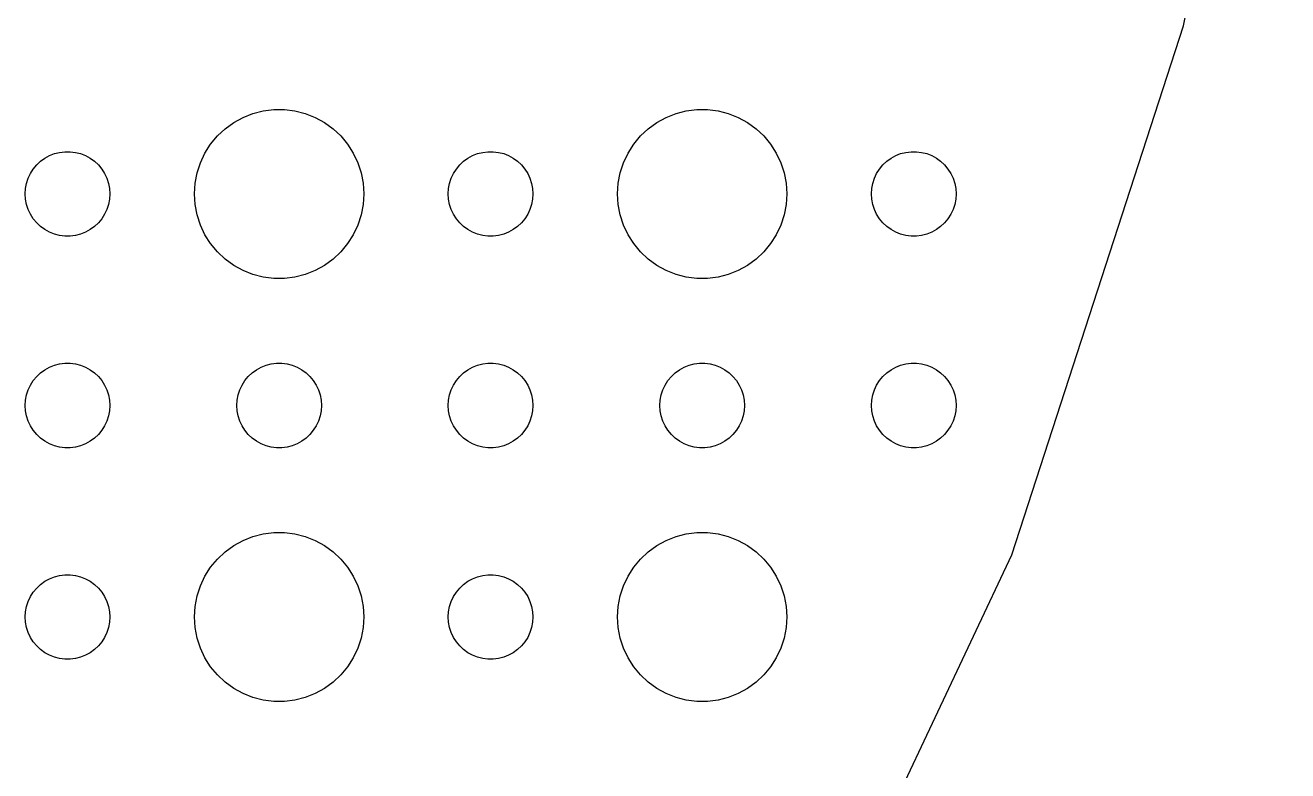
# Model space of a CAD drawing. Header units: metres. Extents: x -157 to 157, y -157 to 157.
# Drawn here: x 111 to 155.76, y -65.45 to -39.02 of the extents above; entities that cross this region are included whole.
import ezdxf

# ---------------------------------------------------------------- set-up
doc = ezdxf.new("R2010")
doc.units = ezdxf.units.M

msp = doc.modelspace()

# ---------------------------------------------------------------- linework, layer by layer
for p, q in [((152.068, -39.0443), (155.762, -19.6773)), ((145.975, -57.7955), (152.068, -39.0443)), ((119.073, -42.1468), (119.438, -42.0531)), ((119.438, -42.0531), (119.812, -42.0059)), ((119.812, -42.0059), (120.188, -42.0059)), ((120.188, -42.0059), (120.562, -42.0531)), ((120.562, -42.0531), (120.927, -42.1468)), ((134.073, -42.1468), (134.438, -42.0531)), ((134.438, -42.0531), (134.812, -42.0059)), ((134.812, -42.0059), (135.188, -42.0059)), ((135.188, -42.0059), (135.562, -42.0531)), ((135.562, -42.0531), (135.927, -42.1468)), ((118.088, -42.6885), (118.393, -42.467)), ((118.393, -42.467), (118.723, -42.2855)), ((118.723, -42.2855), (119.073, -42.1468)), ((120.927, -42.1468), (121.277, -42.2855)), ((121.277, -42.2855), (121.607, -42.467)), ((121.607, -42.467), (121.912, -42.6885)), ((133.088, -42.6885), (133.393, -42.467)), ((133.393, -42.467), (133.723, -42.2855)), ((133.723, -42.2855), (134.073, -42.1468)), ((135.927, -42.1468), (136.277, -42.2855)), ((136.277, -42.2855), (136.607, -42.467)), ((136.607, -42.467), (136.912, -42.6885)), ((117.573, -43.2366), (117.813, -42.9464)), ((117.813, -42.9464), (118.088, -42.6885)), ((121.912, -42.6885), (122.187, -42.9464)), ((122.187, -42.9464), (122.427, -43.2366)), ((132.573, -43.2366), (132.813, -42.9464)), ((132.813, -42.9464), (133.088, -42.6885)), ((136.912, -42.6885), (137.187, -42.9464)), ((137.187, -42.9464), (137.427, -43.2366)), ((117.371, -43.5547), (117.573, -43.2366)), ((122.427, -43.2366), (122.629, -43.5547)), ((132.371, -43.5547), (132.573, -43.2366)), ((137.427, -43.2366), (137.629, -43.5547)), ((111.407, -43.9732), (111.544, -43.8442)), ((111.544, -43.8442), (111.696, -43.7335)), ((111.696, -43.7335), (111.861, -43.6428)), ((111.861, -43.6428), (112.036, -43.5734)), ((112.036, -43.5734), (112.219, -43.5266)), ((112.219, -43.5266), (112.406, -43.503)), ((112.406, -43.503), (112.594, -43.503)), ((112.594, -43.503), (112.781, -43.5266)), ((112.781, -43.5266), (112.964, -43.5734)), ((112.964, -43.5734), (113.139, -43.6428)), ((113.139, -43.6428), (113.304, -43.7335)), ((113.304, -43.7335), (113.456, -43.8442)), ((113.456, -43.8442), (113.593, -43.9732)), ((117.211, -43.8956), (117.371, -43.5547)), ((122.629, -43.5547), (122.789, -43.8956)), ((126.407, -43.9732), (126.544, -43.8442)), ((126.544, -43.8442), (126.696, -43.7335)), ((126.696, -43.7335), (126.861, -43.6428)), ((126.861, -43.6428), (127.036, -43.5734)), ((127.036, -43.5734), (127.219, -43.5266)), ((127.219, -43.5266), (127.406, -43.503)), ((127.406, -43.503), (127.594, -43.503)), ((127.594, -43.503), (127.781, -43.5266)), ((127.781, -43.5266), (127.964, -43.5734)), ((127.964, -43.5734), (128.139, -43.6428)), ((128.139, -43.6428), (128.304, -43.7335)), ((128.304, -43.7335), (128.456, -43.8442)), ((128.456, -43.8442), (128.593, -43.9732)), ((132.211, -43.8956), (132.371, -43.5547)), ((137.629, -43.5547), (137.789, -43.8956)), ((141.407, -43.9732), (141.544, -43.8442)), ((141.544, -43.8442), (141.696, -43.7335)), ((141.696, -43.7335), (141.861, -43.6428)), ((141.861, -43.6428), (142.036, -43.5734)), ((142.036, -43.5734), (142.219, -43.5266)), ((142.219, -43.5266), (142.406, -43.503)), ((142.406, -43.503), (142.594, -43.503)), ((142.594, -43.503), (142.781, -43.5266)), ((142.781, -43.5266), (142.964, -43.5734)), ((142.964, -43.5734), (143.139, -43.6428)), ((143.139, -43.6428), (143.304, -43.7335)), ((143.304, -43.7335), (143.456, -43.8442)), ((143.456, -43.8442), (143.593, -43.9732)), ((111.105, -44.4478), (111.186, -44.2774)), ((111.186, -44.2774), (111.286, -44.1183)), ((111.286, -44.1183), (111.407, -43.9732)), ((113.593, -43.9732), (113.714, -44.1183)), ((113.714, -44.1183), (113.814, -44.2774)), ((113.814, -44.2774), (113.895, -44.4478)), ((117.024, -44.624), (117.094, -44.2539)), ((117.094, -44.2539), (117.211, -43.8956)), ((122.789, -43.8956), (122.906, -44.2539)), ((122.906, -44.2539), (122.976, -44.624)), ((126.105, -44.4478), (126.186, -44.2774)), ((126.186, -44.2774), (126.286, -44.1183)), ((126.286, -44.1183), (126.407, -43.9732)), ((128.593, -43.9732), (128.714, -44.1183)), ((128.714, -44.1183), (128.814, -44.2774)), ((128.814, -44.2774), (128.895, -44.4478)), ((132.024, -44.624), (132.094, -44.2539)), ((132.094, -44.2539), (132.211, -43.8956)), ((137.789, -43.8956), (137.906, -44.2539)), ((137.906, -44.2539), (137.976, -44.624)), ((141.105, -44.4478), (141.186, -44.2774)), ((141.186, -44.2774), (141.286, -44.1183)), ((141.286, -44.1183), (141.407, -43.9732)), ((143.593, -43.9732), (143.714, -44.1183)), ((143.714, -44.1183), (143.814, -44.2774)), ((143.814, -44.2774), (143.895, -44.4478)), ((111.012, -44.812), (111.047, -44.627)), ((111.047, -44.627), (111.105, -44.4478)), ((113.895, -44.4478), (113.953, -44.627)), ((113.953, -44.627), (113.988, -44.812)), ((117, -45), (117.024, -44.624)), ((122.976, -44.624), (123, -45)), ((126.012, -44.812), (126.047, -44.627)), ((126.047, -44.627), (126.105, -44.4478)), ((128.895, -44.4478), (128.953, -44.627)), ((128.953, -44.627), (128.988, -44.812)), ((132, -45), (132.024, -44.624)), ((137.976, -44.624), (138, -45)), ((141.012, -44.812), (141.047, -44.627)), ((141.047, -44.627), (141.105, -44.4478)), ((143.895, -44.4478), (143.953, -44.627)), ((143.953, -44.627), (143.988, -44.812)), ((111, -45), (111.012, -44.812)), ((111.012, -45.188), (111, -45)), ((111.047, -45.373), (111.012, -45.188)), ((113.988, -45.188), (113.953, -45.373)), ((113.988, -44.812), (114, -45)), ((114, -45), (113.988, -45.188)), ((117.024, -45.376), (117, -45)), ((123, -45), (122.976, -45.376)), ((126, -45), (126.012, -44.812)), ((126.012, -45.188), (126, -45)), ((126.047, -45.373), (126.012, -45.188)), ((128.988, -45.188), (128.953, -45.373)), ((128.988, -44.812), (129, -45)), ((129, -45), (128.988, -45.188)), ((132.024, -45.376), (132, -45)), ((138, -45), (137.976, -45.376)), ((141, -45), (141.012, -44.812)), ((141.012, -45.188), (141, -45)), ((141.047, -45.373), (141.012, -45.188)), ((143.988, -45.188), (143.953, -45.373)), ((143.988, -44.812), (144, -45)), ((144, -45), (143.988, -45.188)), ((111.105, -45.5522), (111.047, -45.373)), ((111.186, -45.7226), (111.105, -45.5522)), ((113.895, -45.5522), (113.814, -45.7226)), ((113.953, -45.373), (113.895, -45.5522)), ((117.094, -45.7461), (117.024, -45.376)), ((122.976, -45.376), (122.906, -45.7461)), ((126.105, -45.5522), (126.047, -45.373)), ((126.186, -45.7226), (126.105, -45.5522)), ((128.895, -45.5522), (128.814, -45.7226)), ((128.953, -45.373), (128.895, -45.5522)), ((132.094, -45.7461), (132.024, -45.376)), ((137.976, -45.376), (137.906, -45.7461)), ((141.105, -45.5522), (141.047, -45.373)), ((141.186, -45.7226), (141.105, -45.5522)), ((143.895, -45.5522), (143.814, -45.7226)), ((143.953, -45.373), (143.895, -45.5522)), ((111.286, -45.8817), (111.186, -45.7226)), ((111.407, -46.0268), (111.286, -45.8817)), ((111.544, -46.1558), (111.407, -46.0268)), ((113.593, -46.0268), (113.456, -46.1558)), ((113.714, -45.8817), (113.593, -46.0268)), ((113.814, -45.7226), (113.714, -45.8817)), ((117.211, -46.1044), (117.094, -45.7461)), ((117.371, -46.4453), (117.211, -46.1044)), ((122.789, -46.1044), (122.629, -46.4453)), ((122.906, -45.7461), (122.789, -46.1044)), ((126.286, -45.8817), (126.186, -45.7226)), ((126.407, -46.0268), (126.286, -45.8817)), ((126.544, -46.1558), (126.407, -46.0268)), ((128.593, -46.0268), (128.456, -46.1558)), ((128.714, -45.8817), (128.593, -46.0268)), ((128.814, -45.7226), (128.714, -45.8817)), ((132.211, -46.1044), (132.094, -45.7461)), ((132.371, -46.4453), (132.211, -46.1044)), ((137.789, -46.1044), (137.629, -46.4453)), ((137.906, -45.7461), (137.789, -46.1044)), ((141.286, -45.8817), (141.186, -45.7226)), ((141.407, -46.0268), (141.286, -45.8817)), ((141.544, -46.1558), (141.407, -46.0268)), ((143.593, -46.0268), (143.456, -46.1558)), ((143.714, -45.8817), (143.593, -46.0268)), ((143.814, -45.7226), (143.714, -45.8817)), ((111.696, -46.2665), (111.544, -46.1558)), ((111.861, -46.3572), (111.696, -46.2665)), ((112.036, -46.4266), (111.861, -46.3572)), ((112.219, -46.4734), (112.036, -46.4266)), ((112.406, -46.497), (112.219, -46.4734)), ((112.594, -46.497), (112.406, -46.497)), ((112.781, -46.4734), (112.594, -46.497)), ((112.964, -46.4266), (112.781, -46.4734)), ((113.139, -46.3572), (112.964, -46.4266)), ((113.304, -46.2665), (113.139, -46.3572)), ((113.456, -46.1558), (113.304, -46.2665)), ((117.573, -46.7634), (117.371, -46.4453)), ((122.629, -46.4453), (122.427, -46.7634)), ((126.696, -46.2665), (126.544, -46.1558)), ((126.861, -46.3572), (126.696, -46.2665)), ((127.036, -46.4266), (126.861, -46.3572)), ((127.219, -46.4734), (127.036, -46.4266)), ((127.406, -46.497), (127.219, -46.4734)), ((127.594, -46.497), (127.406, -46.497)), ((127.781, -46.4734), (127.594, -46.497)), ((127.964, -46.4266), (127.781, -46.4734)), ((128.139, -46.3572), (127.964, -46.4266)), ((128.304, -46.2665), (128.139, -46.3572)), ((128.456, -46.1558), (128.304, -46.2665)), ((132.573, -46.7634), (132.371, -46.4453)), ((137.629, -46.4453), (137.427, -46.7634)), ((141.696, -46.2665), (141.544, -46.1558)), ((141.861, -46.3572), (141.696, -46.2665)), ((142.036, -46.4266), (141.861, -46.3572)), ((142.219, -46.4734), (142.036, -46.4266)), ((142.406, -46.497), (142.219, -46.4734)), ((142.594, -46.497), (142.406, -46.497)), ((142.781, -46.4734), (142.594, -46.497)), ((142.964, -46.4266), (142.781, -46.4734)), ((143.139, -46.3572), (142.964, -46.4266)), ((143.304, -46.2665), (143.139, -46.3572)), ((143.456, -46.1558), (143.304, -46.2665)), ((117.813, -47.0536), (117.573, -46.7634)), ((122.427, -46.7634), (122.187, -47.0536)), ((132.813, -47.0536), (132.573, -46.7634)), ((137.427, -46.7634), (137.187, -47.0536)), ((118.088, -47.3115), (117.813, -47.0536)), ((118.393, -47.533), (118.088, -47.3115)), ((121.912, -47.3115), (121.607, -47.533)), ((122.187, -47.0536), (121.912, -47.3115)), ((133.088, -47.3115), (132.813, -47.0536)), ((133.393, -47.533), (133.088, -47.3115)), ((136.912, -47.3115), (136.607, -47.533)), ((137.187, -47.0536), (136.912, -47.3115)), ((118.723, -47.7145), (118.393, -47.533)), ((119.073, -47.8532), (118.723, -47.7145)), ((119.438, -47.9469), (119.073, -47.8532)), ((120.927, -47.8532), (120.562, -47.9469)), ((121.277, -47.7145), (120.927, -47.8532)), ((121.607, -47.533), (121.277, -47.7145)), ((133.723, -47.7145), (133.393, -47.533)), ((134.073, -47.8532), (133.723, -47.7145)), ((134.438, -47.9469), (134.073, -47.8532)), ((135.927, -47.8532), (135.562, -47.9469)), ((136.277, -47.7145), (135.927, -47.8532)), ((136.607, -47.533), (136.277, -47.7145)), ((119.812, -47.9941), (119.438, -47.9469)), ((120.188, -47.9941), (119.812, -47.9941)), ((120.562, -47.9469), (120.188, -47.9941)), ((134.812, -47.9941), (134.438, -47.9469)), ((135.188, -47.9941), (134.812, -47.9941)), ((135.562, -47.9469), (135.188, -47.9941)), ((112.036, -51.0734), (112.219, -51.0266)), ((112.219, -51.0266), (112.406, -51.003)), ((112.406, -51.003), (112.594, -51.003)), ((112.594, -51.003), (112.781, -51.0266)), ((112.781, -51.0266), (112.964, -51.0734)), ((119.536, -51.0734), (119.719, -51.0266)), ((119.719, -51.0266), (119.906, -51.003)), ((119.906, -51.003), (120.094, -51.003)), ((120.094, -51.003), (120.281, -51.0266)), ((120.281, -51.0266), (120.464, -51.0734)), ((127.036, -51.0734), (127.219, -51.0266)), ((127.219, -51.0266), (127.406, -51.003)), ((127.406, -51.003), (127.594, -51.003)), ((127.594, -51.003), (127.781, -51.0266)), ((127.781, -51.0266), (127.964, -51.0734)), ((134.536, -51.0734), (134.719, -51.0266)), ((134.719, -51.0266), (134.906, -51.003)), ((134.906, -51.003), (135.094, -51.003)), ((135.094, -51.003), (135.281, -51.0266)), ((135.281, -51.0266), (135.464, -51.0734)), ((142.036, -51.0734), (142.219, -51.0266)), ((142.219, -51.0266), (142.406, -51.003)), ((142.406, -51.003), (142.594, -51.003)), ((142.594, -51.003), (142.781, -51.0266)), ((142.781, -51.0266), (142.964, -51.0734)), ((111.286, -51.6183), (111.407, -51.4732)), ((111.407, -51.4732), (111.544, -51.3442)), ((111.544, -51.3442), (111.696, -51.2335)), ((111.696, -51.2335), (111.861, -51.1428)), ((111.861, -51.1428), (112.036, -51.0734)), ((112.964, -51.0734), (113.139, -51.1428)), ((113.139, -51.1428), (113.304, -51.2335)), ((113.304, -51.2335), (113.456, -51.3442)), ((113.456, -51.3442), (113.593, -51.4732)), ((113.593, -51.4732), (113.714, -51.6183)), ((118.786, -51.6183), (118.907, -51.4732)), ((118.907, -51.4732), (119.044, -51.3442)), ((119.044, -51.3442), (119.196, -51.2335)), ((119.196, -51.2335), (119.361, -51.1428)), ((119.361, -51.1428), (119.536, -51.0734)), ((120.464, -51.0734), (120.639, -51.1428)), ((120.639, -51.1428), (120.804, -51.2335)), ((120.804, -51.2335), (120.956, -51.3442)), ((120.956, -51.3442), (121.093, -51.4732)), ((121.093, -51.4732), (121.214, -51.6183)), ((126.286, -51.6183), (126.407, -51.4732)), ((126.407, -51.4732), (126.544, -51.3442)), ((126.544, -51.3442), (126.696, -51.2335)), ((126.696, -51.2335), (126.861, -51.1428)), ((126.861, -51.1428), (127.036, -51.0734)), ((127.964, -51.0734), (128.139, -51.1428)), ((128.139, -51.1428), (128.304, -51.2335)), ((128.304, -51.2335), (128.456, -51.3442)), ((128.456, -51.3442), (128.593, -51.4732)), ((128.593, -51.4732), (128.714, -51.6183)), ((133.786, -51.6183), (133.907, -51.4732)), ((133.907, -51.4732), (134.044, -51.3442)), ((134.044, -51.3442), (134.196, -51.2335)), ((134.196, -51.2335), (134.361, -51.1428)), ((134.361, -51.1428), (134.536, -51.0734)), ((135.464, -51.0734), (135.639, -51.1428)), ((135.639, -51.1428), (135.804, -51.2335)), ((135.804, -51.2335), (135.956, -51.3442)), ((135.956, -51.3442), (136.093, -51.4732)), ((136.093, -51.4732), (136.214, -51.6183)), ((141.286, -51.6183), (141.407, -51.4732)), ((141.407, -51.4732), (141.544, -51.3442)), ((141.544, -51.3442), (141.696, -51.2335)), ((141.696, -51.2335), (141.861, -51.1428)), ((141.861, -51.1428), (142.036, -51.0734)), ((142.964, -51.0734), (143.139, -51.1428)), ((143.139, -51.1428), (143.304, -51.2335)), ((143.304, -51.2335), (143.456, -51.3442)), ((143.456, -51.3442), (143.593, -51.4732)), ((143.593, -51.4732), (143.714, -51.6183)), ((111.105, -51.9478), (111.186, -51.7774)), ((111.186, -51.7774), (111.286, -51.6183)), ((113.714, -51.6183), (113.814, -51.7774)), ((113.814, -51.7774), (113.895, -51.9478)), ((118.605, -51.9478), (118.686, -51.7774)), ((118.686, -51.7774), (118.786, -51.6183)), ((121.214, -51.6183), (121.314, -51.7774)), ((121.314, -51.7774), (121.395, -51.9478)), ((126.105, -51.9478), (126.186, -51.7774)), ((126.186, -51.7774), (126.286, -51.6183)), ((128.714, -51.6183), (128.814, -51.7774)), ((128.814, -51.7774), (128.895, -51.9478)), ((133.605, -51.9478), (133.686, -51.7774)), ((133.686, -51.7774), (133.786, -51.6183)), ((136.214, -51.6183), (136.314, -51.7774)), ((136.314, -51.7774), (136.395, -51.9478)), ((141.105, -51.9478), (141.186, -51.7774)), ((141.186, -51.7774), (141.286, -51.6183)), ((143.714, -51.6183), (143.814, -51.7774)), ((143.814, -51.7774), (143.895, -51.9478)), ((111, -52.5), (111.012, -52.312)), ((111.012, -52.312), (111.047, -52.127)), ((111.047, -52.127), (111.105, -51.9478)), ((113.895, -51.9478), (113.953, -52.127)), ((113.953, -52.127), (113.988, -52.312)), ((113.988, -52.312), (114, -52.5)), ((118.5, -52.5), (118.512, -52.312)), ((118.512, -52.312), (118.547, -52.127)), ((118.547, -52.127), (118.605, -51.9478)), ((121.395, -51.9478), (121.453, -52.127)), ((121.453, -52.127), (121.488, -52.312)), ((121.488, -52.312), (121.5, -52.5)), ((126, -52.5), (126.012, -52.312)), ((126.012, -52.312), (126.047, -52.127)), ((126.047, -52.127), (126.105, -51.9478)), ((128.895, -51.9478), (128.953, -52.127)), ((128.953, -52.127), (128.988, -52.312)), ((128.988, -52.312), (129, -52.5)), ((133.5, -52.5), (133.512, -52.312)), ((133.512, -52.312), (133.547, -52.127)), ((133.547, -52.127), (133.605, -51.9478)), ((136.395, -51.9478), (136.453, -52.127)), ((136.453, -52.127), (136.488, -52.312)), ((136.488, -52.312), (136.5, -52.5)), ((141, -52.5), (141.012, -52.312)), ((141.012, -52.312), (141.047, -52.127)), ((141.047, -52.127), (141.105, -51.9478)), ((143.895, -51.9478), (143.953, -52.127)), ((143.953, -52.127), (143.988, -52.312)), ((143.988, -52.312), (144, -52.5)), ((111.012, -52.688), (111, -52.5)), ((111.047, -52.873), (111.012, -52.688)), ((113.988, -52.688), (113.953, -52.873)), ((114, -52.5), (113.988, -52.688)), ((118.512, -52.688), (118.5, -52.5)), ((118.547, -52.873), (118.512, -52.688)), ((121.488, -52.688), (121.453, -52.873)), ((121.5, -52.5), (121.488, -52.688)), ((126.012, -52.688), (126, -52.5)), ((126.047, -52.873), (126.012, -52.688)), ((128.988, -52.688), (128.953, -52.873)), ((129, -52.5), (128.988, -52.688)), ((133.512, -52.688), (133.5, -52.5)), ((133.547, -52.873), (133.512, -52.688)), ((136.488, -52.688), (136.453, -52.873)), ((136.5, -52.5), (136.488, -52.688)), ((141.012, -52.688), (141, -52.5)), ((141.047, -52.873), (141.012, -52.688)), ((143.988, -52.688), (143.953, -52.873)), ((144, -52.5), (143.988, -52.688)), ((111.105, -53.0522), (111.047, -52.873)), ((111.186, -53.2226), (111.105, -53.0522)), ((111.286, -53.3817), (111.186, -53.2226)), ((113.814, -53.2226), (113.714, -53.3817)), ((113.895, -53.0522), (113.814, -53.2226)), ((113.953, -52.873), (113.895, -53.0522)), ((118.605, -53.0522), (118.547, -52.873)), ((118.686, -53.2226), (118.605, -53.0522)), ((118.786, -53.3817), (118.686, -53.2226)), ((121.314, -53.2226), (121.214, -53.3817)), ((121.395, -53.0522), (121.314, -53.2226)), ((121.453, -52.873), (121.395, -53.0522)), ((126.105, -53.0522), (126.047, -52.873)), ((126.186, -53.2226), (126.105, -53.0522)), ((126.286, -53.3817), (126.186, -53.2226)), ((128.814, -53.2226), (128.714, -53.3817)), ((128.895, -53.0522), (128.814, -53.2226)), ((128.953, -52.873), (128.895, -53.0522)), ((133.605, -53.0522), (133.547, -52.873)), ((133.686, -53.2226), (133.605, -53.0522)), ((133.786, -53.3817), (133.686, -53.2226)), ((136.314, -53.2226), (136.214, -53.3817)), ((136.395, -53.0522), (136.314, -53.2226)), ((136.453, -52.873), (136.395, -53.0522)), ((141.105, -53.0522), (141.047, -52.873)), ((141.186, -53.2226), (141.105, -53.0522)), ((141.286, -53.3817), (141.186, -53.2226)), ((143.814, -53.2226), (143.714, -53.3817)), ((143.895, -53.0522), (143.814, -53.2226)), ((143.953, -52.873), (143.895, -53.0522)), ((111.407, -53.5268), (111.286, -53.3817)), ((111.544, -53.6558), (111.407, -53.5268)), ((111.696, -53.7665), (111.544, -53.6558)), ((113.456, -53.6558), (113.304, -53.7665)), ((113.593, -53.5268), (113.456, -53.6558)), ((113.714, -53.3817), (113.593, -53.5268)), ((118.907, -53.5268), (118.786, -53.3817)), ((119.044, -53.6558), (118.907, -53.5268)), ((119.196, -53.7665), (119.044, -53.6558)), ((120.956, -53.6558), (120.804, -53.7665)), ((121.093, -53.5268), (120.956, -53.6558)), ((121.214, -53.3817), (121.093, -53.5268)), ((126.407, -53.5268), (126.286, -53.3817)), ((126.544, -53.6558), (126.407, -53.5268)), ((126.696, -53.7665), (126.544, -53.6558)), ((128.456, -53.6558), (128.304, -53.7665)), ((128.593, -53.5268), (128.456, -53.6558)), ((128.714, -53.3817), (128.593, -53.5268)), ((133.907, -53.5268), (133.786, -53.3817)), ((134.044, -53.6558), (133.907, -53.5268)), ((134.196, -53.7665), (134.044, -53.6558)), ((135.956, -53.6558), (135.804, -53.7665)), ((136.093, -53.5268), (135.956, -53.6558)), ((136.214, -53.3817), (136.093, -53.5268)), ((141.407, -53.5268), (141.286, -53.3817)), ((141.544, -53.6558), (141.407, -53.5268)), ((141.696, -53.7665), (141.544, -53.6558)), ((143.456, -53.6558), (143.304, -53.7665)), ((143.593, -53.5268), (143.456, -53.6558)), ((143.714, -53.3817), (143.593, -53.5268)), ((111.861, -53.8572), (111.696, -53.7665)), ((112.036, -53.9266), (111.861, -53.8572)), ((112.219, -53.9734), (112.036, -53.9266)), ((112.406, -53.997), (112.219, -53.9734)), ((112.594, -53.997), (112.406, -53.997)), ((112.781, -53.9734), (112.594, -53.997)), ((112.964, -53.9266), (112.781, -53.9734)), ((113.139, -53.8572), (112.964, -53.9266)), ((113.304, -53.7665), (113.139, -53.8572)), ((119.361, -53.8572), (119.196, -53.7665)), ((119.536, -53.9266), (119.361, -53.8572)), ((119.719, -53.9734), (119.536, -53.9266)), ((119.906, -53.997), (119.719, -53.9734)), ((120.094, -53.997), (119.906, -53.997)), ((120.281, -53.9734), (120.094, -53.997)), ((120.464, -53.9266), (120.281, -53.9734)), ((120.639, -53.8572), (120.464, -53.9266)), ((120.804, -53.7665), (120.639, -53.8572)), ((126.861, -53.8572), (126.696, -53.7665)), ((127.036, -53.9266), (126.861, -53.8572)), ((127.219, -53.9734), (127.036, -53.9266)), ((127.406, -53.997), (127.219, -53.9734)), ((127.594, -53.997), (127.406, -53.997)), ((127.781, -53.9734), (127.594, -53.997)), ((127.964, -53.9266), (127.781, -53.9734)), ((128.139, -53.8572), (127.964, -53.9266)), ((128.304, -53.7665), (128.139, -53.8572)), ((134.361, -53.8572), (134.196, -53.7665)), ((134.536, -53.9266), (134.361, -53.8572)), ((134.719, -53.9734), (134.536, -53.9266)), ((134.906, -53.997), (134.719, -53.9734)), ((135.094, -53.997), (134.906, -53.997)), ((135.281, -53.9734), (135.094, -53.997)), ((135.464, -53.9266), (135.281, -53.9734)), ((135.639, -53.8572), (135.464, -53.9266)), ((135.804, -53.7665), (135.639, -53.8572)), ((141.861, -53.8572), (141.696, -53.7665)), ((142.036, -53.9266), (141.861, -53.8572)), ((142.219, -53.9734), (142.036, -53.9266)), ((142.406, -53.997), (142.219, -53.9734)), ((142.594, -53.997), (142.406, -53.997)), ((142.781, -53.9734), (142.594, -53.997)), ((142.964, -53.9266), (142.781, -53.9734)), ((143.139, -53.8572), (142.964, -53.9266)), ((143.304, -53.7665), (143.139, -53.8572)), ((118.393, -57.467), (118.723, -57.2855)), ((118.723, -57.2855), (119.073, -57.1468)), ((119.073, -57.1468), (119.438, -57.0531)), ((119.438, -57.0531), (119.812, -57.0059)), ((119.812, -57.0059), (120.188, -57.0059)), ((120.188, -57.0059), (120.562, -57.0531)), ((120.562, -57.0531), (120.927, -57.1468)), ((120.927, -57.1468), (121.277, -57.2855)), ((121.277, -57.2855), (121.607, -57.467)), ((133.393, -57.467), (133.723, -57.2855)), ((133.723, -57.2855), (134.073, -57.1468)), ((134.073, -57.1468), (134.438, -57.0531)), ((134.438, -57.0531), (134.812, -57.0059)), ((134.812, -57.0059), (135.188, -57.0059)), ((135.188, -57.0059), (135.562, -57.0531)), ((135.562, -57.0531), (135.927, -57.1468)), ((135.927, -57.1468), (136.277, -57.2855)), ((136.277, -57.2855), (136.607, -57.467)), ((117.813, -57.9464), (118.088, -57.6885)), ((118.088, -57.6885), (118.393, -57.467)), ((121.607, -57.467), (121.912, -57.6885)), ((121.912, -57.6885), (122.187, -57.9464)), ((132.813, -57.9464), (133.088, -57.6885)), ((133.088, -57.6885), (133.393, -57.467)), ((136.607, -57.467), (136.912, -57.6885)), ((136.912, -57.6885), (137.187, -57.9464)), ((117.573, -58.2366), (117.813, -57.9464)), ((122.187, -57.9464), (122.427, -58.2366)), ((132.573, -58.2366), (132.813, -57.9464)), ((137.187, -57.9464), (137.427, -58.2366)), ((137.58, -75.6353), (145.975, -57.7955)), ((111.861, -58.6428), (112.036, -58.5734)), ((112.036, -58.5734), (112.219, -58.5266)), ((112.219, -58.5266), (112.406, -58.503)), ((112.406, -58.503), (112.594, -58.503)), ((112.594, -58.503), (112.781, -58.5266)), ((112.781, -58.5266), (112.964, -58.5734)), ((112.964, -58.5734), (113.139, -58.6428)), ((117.211, -58.8956), (117.371, -58.5547)), ((117.371, -58.5547), (117.573, -58.2366)), ((122.427, -58.2366), (122.629, -58.5547)), ((122.629, -58.5547), (122.789, -58.8956)), ((126.861, -58.6428), (127.036, -58.5734)), ((127.036, -58.5734), (127.219, -58.5266)), ((127.219, -58.5266), (127.406, -58.503)), ((127.406, -58.503), (127.594, -58.503)), ((127.594, -58.503), (127.781, -58.5266)), ((127.781, -58.5266), (127.964, -58.5734)), ((127.964, -58.5734), (128.139, -58.6428)), ((132.211, -58.8956), (132.371, -58.5547)), ((132.371, -58.5547), (132.573, -58.2366)), ((137.427, -58.2366), (137.629, -58.5547)), ((137.629, -58.5547), (137.789, -58.8956)), ((111.286, -59.1183), (111.407, -58.9732)), ((111.407, -58.9732), (111.544, -58.8442)), ((111.544, -58.8442), (111.696, -58.7335)), ((111.696, -58.7335), (111.861, -58.6428)), ((113.139, -58.6428), (113.304, -58.7335)), ((113.304, -58.7335), (113.456, -58.8442)), ((113.456, -58.8442), (113.593, -58.9732)), ((113.593, -58.9732), (113.714, -59.1183)), ((117.094, -59.2539), (117.211, -58.8956)), ((122.789, -58.8956), (122.906, -59.2539)), ((126.286, -59.1183), (126.407, -58.9732)), ((126.407, -58.9732), (126.544, -58.8442)), ((126.544, -58.8442), (126.696, -58.7335)), ((126.696, -58.7335), (126.861, -58.6428)), ((128.139, -58.6428), (128.304, -58.7335)), ((128.304, -58.7335), (128.456, -58.8442)), ((128.456, -58.8442), (128.593, -58.9732)), ((128.593, -58.9732), (128.714, -59.1183)), ((132.094, -59.2539), (132.211, -58.8956)), ((137.789, -58.8956), (137.906, -59.2539)), ((111.047, -59.627), (111.105, -59.4478)), ((111.105, -59.4478), (111.186, -59.2774)), ((111.186, -59.2774), (111.286, -59.1183)), ((113.714, -59.1183), (113.814, -59.2774)), ((113.814, -59.2774), (113.895, -59.4478)), ((113.895, -59.4478), (113.953, -59.627)), ((117.024, -59.624), (117.094, -59.2539)), ((122.906, -59.2539), (122.976, -59.624)), ((126.047, -59.627), (126.105, -59.4478)), ((126.105, -59.4478), (126.186, -59.2774)), ((126.186, -59.2774), (126.286, -59.1183)), ((128.714, -59.1183), (128.814, -59.2774)), ((128.814, -59.2774), (128.895, -59.4478)), ((128.895, -59.4478), (128.953, -59.627)), ((132.024, -59.624), (132.094, -59.2539)), ((137.906, -59.2539), (137.976, -59.624)), ((111, -60), (111.012, -59.812)), ((111.012, -59.812), (111.047, -59.627)), ((113.953, -59.627), (113.988, -59.812)), ((113.988, -59.812), (114, -60)), ((117, -60), (117.024, -59.624)), ((122.976, -59.624), (123, -60)), ((126, -60), (126.012, -59.812)), ((126.012, -59.812), (126.047, -59.627)), ((128.953, -59.627), (128.988, -59.812)), ((128.988, -59.812), (129, -60)), ((132, -60), (132.024, -59.624)), ((137.976, -59.624), (138, -60)), ((111.012, -60.188), (111, -60)), ((111.047, -60.373), (111.012, -60.188)), ((111.105, -60.5522), (111.047, -60.373)), ((113.953, -60.373), (113.895, -60.5522)), ((113.988, -60.188), (113.953, -60.373)), ((114, -60), (113.988, -60.188)), ((117.024, -60.376), (117, -60)), ((117.094, -60.7461), (117.024, -60.376)), ((122.976, -60.376), (122.906, -60.7461)), ((123, -60), (122.976, -60.376)), ((126.012, -60.188), (126, -60)), ((126.047, -60.373), (126.012, -60.188)), ((126.105, -60.5522), (126.047, -60.373)), ((128.953, -60.373), (128.895, -60.5522)), ((128.988, -60.188), (128.953, -60.373)), ((129, -60), (128.988, -60.188)), ((132.024, -60.376), (132, -60)), ((132.094, -60.7461), (132.024, -60.376)), ((137.976, -60.376), (137.906, -60.7461)), ((138, -60), (137.976, -60.376)), ((111.186, -60.7226), (111.105, -60.5522)), ((111.286, -60.8817), (111.186, -60.7226)), ((113.814, -60.7226), (113.714, -60.8817)), ((113.895, -60.5522), (113.814, -60.7226)), ((117.211, -61.1044), (117.094, -60.7461)), ((122.906, -60.7461), (122.789, -61.1044)), ((126.186, -60.7226), (126.105, -60.5522)), ((126.286, -60.8817), (126.186, -60.7226)), ((128.814, -60.7226), (128.714, -60.8817)), ((128.895, -60.5522), (128.814, -60.7226)), ((132.211, -61.1044), (132.094, -60.7461)), ((137.906, -60.7461), (137.789, -61.1044)), ((111.407, -61.0268), (111.286, -60.8817)), ((111.544, -61.1558), (111.407, -61.0268)), ((111.696, -61.2665), (111.544, -61.1558)), ((111.861, -61.3572), (111.696, -61.2665)), ((113.304, -61.2665), (113.139, -61.3572)), ((113.456, -61.1558), (113.304, -61.2665)), ((113.593, -61.0268), (113.456, -61.1558)), ((113.714, -60.8817), (113.593, -61.0268)), ((117.371, -61.4453), (117.211, -61.1044)), ((122.789, -61.1044), (122.629, -61.4453)), ((126.407, -61.0268), (126.286, -60.8817)), ((126.544, -61.1558), (126.407, -61.0268)), ((126.696, -61.2665), (126.544, -61.1558)), ((126.861, -61.3572), (126.696, -61.2665)), ((128.304, -61.2665), (128.139, -61.3572)), ((128.456, -61.1558), (128.304, -61.2665)), ((128.593, -61.0268), (128.456, -61.1558)), ((128.714, -60.8817), (128.593, -61.0268)), ((132.371, -61.4453), (132.211, -61.1044)), ((137.789, -61.1044), (137.629, -61.4453)), ((112.036, -61.4266), (111.861, -61.3572)), ((112.219, -61.4734), (112.036, -61.4266)), ((112.406, -61.497), (112.219, -61.4734)), ((112.594, -61.497), (112.406, -61.497)), ((112.781, -61.4734), (112.594, -61.497)), ((112.964, -61.4266), (112.781, -61.4734)), ((113.139, -61.3572), (112.964, -61.4266)), ((117.573, -61.7634), (117.371, -61.4453)), ((117.813, -62.0536), (117.573, -61.7634)), ((122.427, -61.7634), (122.187, -62.0536)), ((122.629, -61.4453), (122.427, -61.7634)), ((127.036, -61.4266), (126.861, -61.3572)), ((127.219, -61.4734), (127.036, -61.4266)), ((127.406, -61.497), (127.219, -61.4734)), ((127.594, -61.497), (127.406, -61.497)), ((127.781, -61.4734), (127.594, -61.497)), ((127.964, -61.4266), (127.781, -61.4734)), ((128.139, -61.3572), (127.964, -61.4266)), ((132.573, -61.7634), (132.371, -61.4453)), ((132.813, -62.0536), (132.573, -61.7634)), ((137.427, -61.7634), (137.187, -62.0536)), ((137.629, -61.4453), (137.427, -61.7634)), ((118.088, -62.3115), (117.813, -62.0536)), ((122.187, -62.0536), (121.912, -62.3115)), ((133.088, -62.3115), (132.813, -62.0536)), ((137.187, -62.0536), (136.912, -62.3115)), ((118.393, -62.533), (118.088, -62.3115)), ((118.723, -62.7145), (118.393, -62.533)), ((121.607, -62.533), (121.277, -62.7145)), ((121.912, -62.3115), (121.607, -62.533)), ((133.393, -62.533), (133.088, -62.3115)), ((133.723, -62.7145), (133.393, -62.533)), ((136.607, -62.533), (136.277, -62.7145)), ((136.912, -62.3115), (136.607, -62.533)), ((119.073, -62.8532), (118.723, -62.7145)), ((119.438, -62.9469), (119.073, -62.8532)), ((119.812, -62.9941), (119.438, -62.9469)), ((120.188, -62.9941), (119.812, -62.9941)), ((120.562, -62.9469), (120.188, -62.9941)), ((120.927, -62.8532), (120.562, -62.9469)), ((121.277, -62.7145), (120.927, -62.8532)), ((134.073, -62.8532), (133.723, -62.7145)), ((134.438, -62.9469), (134.073, -62.8532)), ((134.812, -62.9941), (134.438, -62.9469)), ((135.188, -62.9941), (134.812, -62.9941)), ((135.562, -62.9469), (135.188, -62.9941)), ((135.927, -62.8532), (135.562, -62.9469)), ((136.277, -62.7145), (135.927, -62.8532))]:
    msp.add_line(p, q)

doc.saveas('drawing.dxf')
